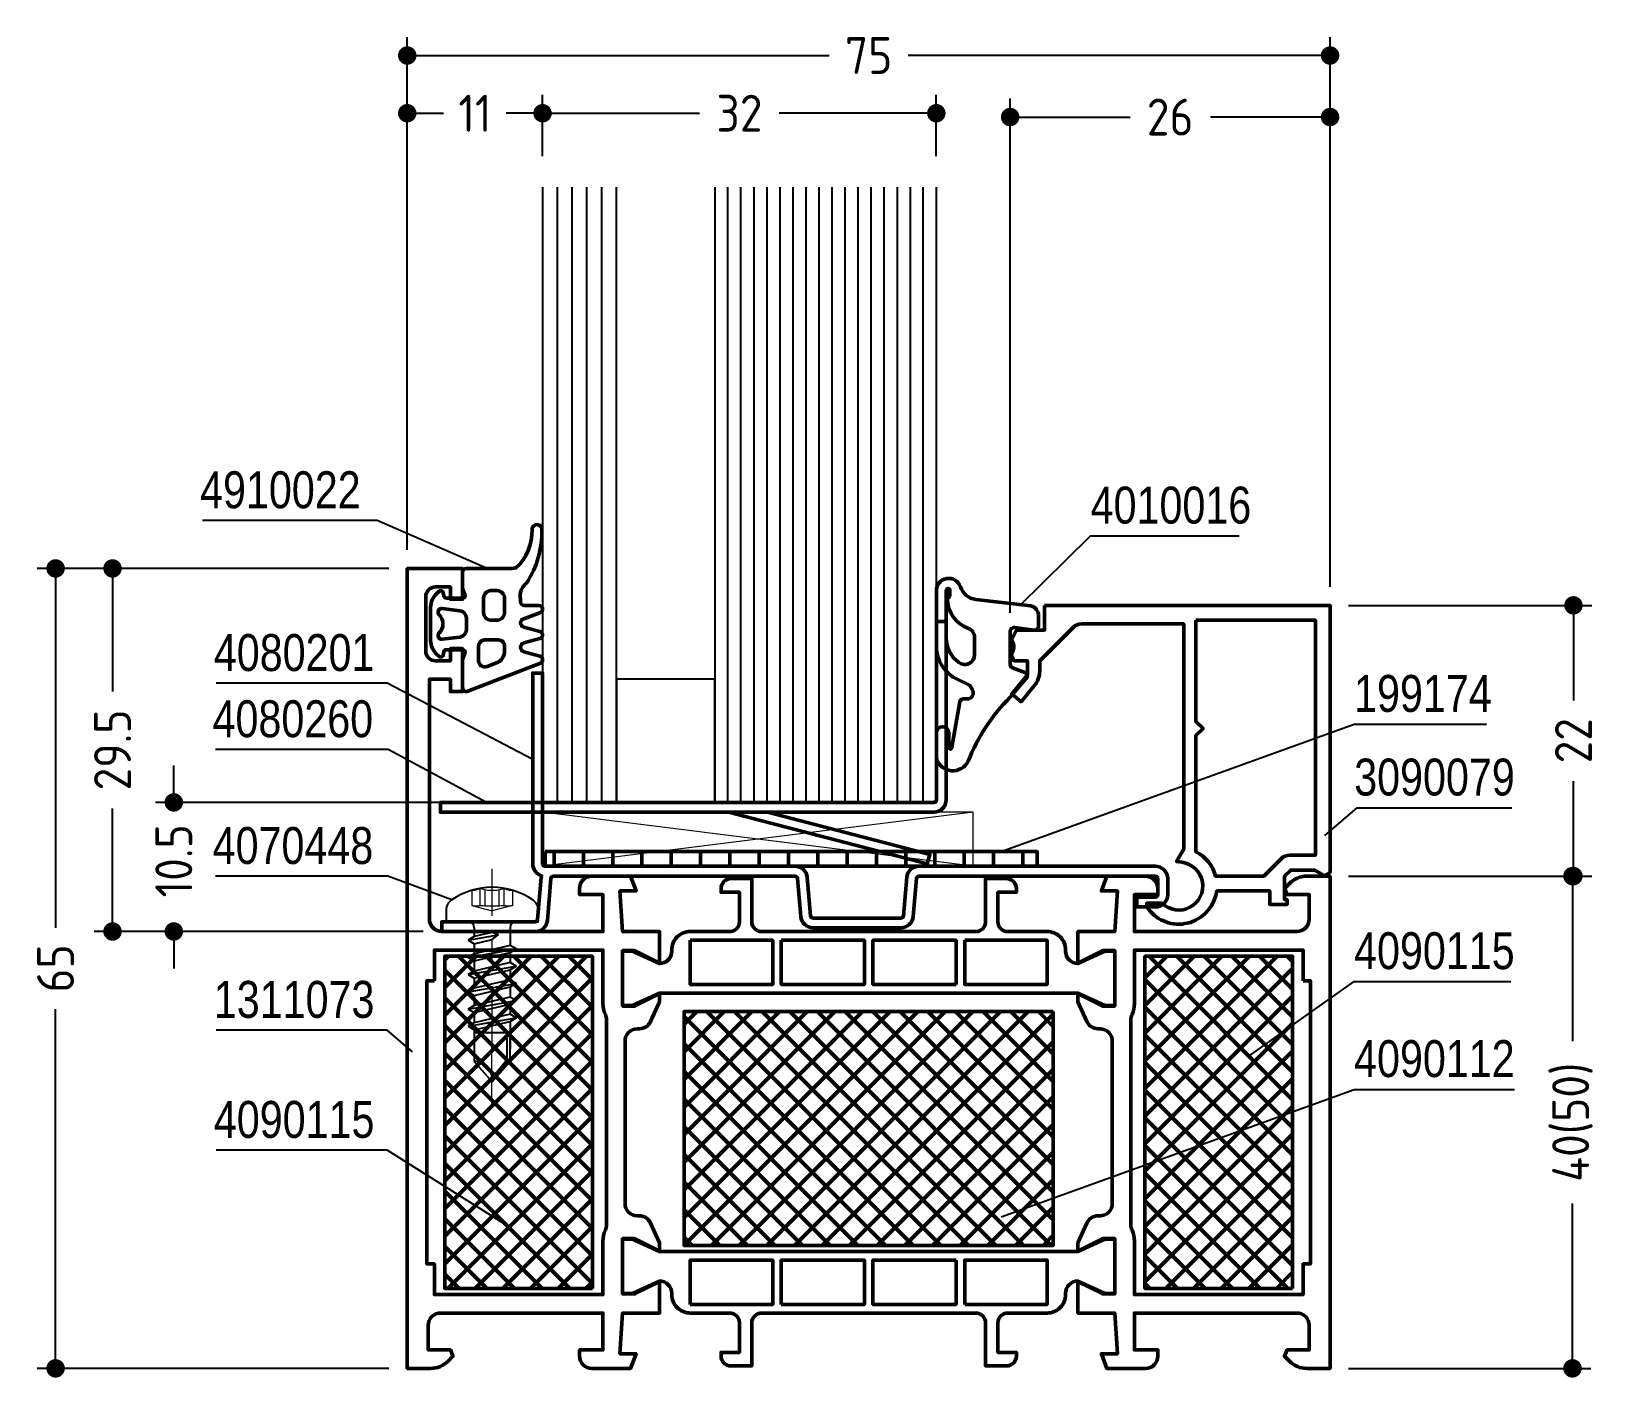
# Model space of a CAD drawing. Header units: millimetres. Extents: x 33 to 160, y 95 to 204.
import ezdxf
from ezdxf.enums import TextEntityAlignment as Align

# ---------------------------------------------------------------- set-up
doc = ezdxf.new("R2010")
doc.units = ezdxf.units.MM
doc.linetypes.add('CENTER', pattern=[50.8, 31.75, -6.35, 6.35, -6.35])
doc.linetypes.add('HIDDEN', pattern=[9.525, 6.35, -3.175])
for name, color, linetype, lineweight in [('AM_5', 3, 'Continuous', 25), ('AM_C', 50, 'Continuous', 50), ('AM_S', 80, 'Continuous', 50), ('Cent3', 70, 'CENTER', 18), ('CHide3', 70, 'HIDDEN', 18), ('Cont2', 2, 'Continuous', 25), ('Cont3', 70, 'Continuous', 18)]:
    doc.layers.add(name, color=color, linetype=linetype, lineweight=lineweight)
doc.styles.add('HBS_DIMTEXTSTYLE', font='isocp.shx')
doc.styles.add('SWISS', font='swiss.ttf')
doc.dimstyles.new('Konstruktionsschnitt 1-1$0', dxfattribs={"dimtxt": 3, "dimasz": 1.5, "dimexe": 1.5, "dimexo": 1.5, "dimgap": 1.5, "dimtad": 0, "dimdsep": 46, "dimtxsty": 'HBS_DIMTEXTSTYLE', "dimblk": 'PUNKT', "dimcen": 0, "dimclrd": 3, "dimclre": 3, "dimclrt": 2, "dimadec": 1, "dimazin": 2, "dimtfac": 0.7, "dimtofl": 0, "dimtmove": 0, "dimatfit": 3, "dimfxl": 0, "dimtolj": 1, "dimtzin": 0, "dimarcsym": 0})

# ---------------------------------------------------------------- blocks, each defined once
blk = doc.blocks.new('PUNKT')
at = {"color": 0, "linetype": 'Continuous'}
blk.add_line((-0.5, 0), (-1, 0), dxfattribs=at)
at = {"color": 0, "linetype": 'Continuous', "const_width": 0.5}
blk.add_lwpolyline([(-0.25, 0, 1), (0.25, 0, 1)], format="xyb", close=True, dxfattribs=at)
blk = doc.blocks.new('*D2')
at = {"layer": 'AM_5', "color": 3, "lineweight": -2, "transparency": 16777216}
for p, q in [((63.21, 162.19), (63.21, 199.18)), ((74.21, 194.18), (74.21, 199.18)), ((64.71, 197.68), (66.16, 197.68)), ((72.71, 197.68), (71.26, 197.68))]:
    blk.add_line(p, q, dxfattribs=at)
at = {"layer": 'AM_5', "color": 3, "lineweight": -2, "transparency": 16777216, "xscale": 1.5, "yscale": 1.5, "zscale": 1.5, "rotation": 180}
blk.add_blockref('PUNKT', (63.21, 197.68), dxfattribs=at)
at = {"layer": 'AM_5', "color": 3, "lineweight": -2, "transparency": 16777216, "xscale": 1.5, "yscale": 1.5, "zscale": 1.5}
blk.add_blockref('PUNKT', (74.21, 197.68), dxfattribs=at)
at = {"layer": 'AM_5', "color": 2, "transparency": 16777216, "insert": (68.71, 197.68), "char_height": 3, "attachment_point": 5, "style": 'HBS_DIMTEXTSTYLE'}
blk.add_mtext('\\A1;11', dxfattribs=at)
blk = doc.blocks.new('*D3')
at = {"layer": 'AM_5', "color": 3, "lineweight": -2, "transparency": 16777216}
for p, q in [((74.21, 194.18), (74.21, 199.18)), ((106.21, 194.18), (106.21, 199.18)), ((75.71, 197.68), (86.97, 197.68)), ((104.71, 197.68), (93.45, 197.68))]:
    blk.add_line(p, q, dxfattribs=at)
at = {"layer": 'AM_5', "color": 3, "lineweight": -2, "transparency": 16777216, "xscale": 1.5, "yscale": 1.5, "zscale": 1.5, "rotation": 180}
blk.add_blockref('PUNKT', (74.21, 197.68), dxfattribs=at)
at = {"layer": 'AM_5', "color": 3, "lineweight": -2, "transparency": 16777216, "xscale": 1.5, "yscale": 1.5, "zscale": 1.5}
blk.add_blockref('PUNKT', (106.21, 197.68), dxfattribs=at)
at = {"layer": 'AM_5', "color": 2, "transparency": 16777216, "insert": (90.21, 197.68), "char_height": 3, "attachment_point": 5, "style": 'HBS_DIMTEXTSTYLE'}
blk.add_mtext('\\A1;32', dxfattribs=at)
blk = doc.blocks.new('*D4')
at = {"layer": 'AM_5', "color": 3, "lineweight": -2, "transparency": 16777216}
for p, q in [((112.21, 157.09), (112.21, 198.87)), ((138.21, 159.19), (138.21, 198.87)), ((113.71, 197.37), (121.95, 197.37)), ((136.71, 197.37), (128.48, 197.37))]:
    blk.add_line(p, q, dxfattribs=at)
at = {"layer": 'AM_5', "color": 3, "lineweight": -2, "transparency": 16777216, "xscale": 1.5, "yscale": 1.5, "zscale": 1.5, "rotation": 180}
blk.add_blockref('PUNKT', (112.21, 197.37), dxfattribs=at)
at = {"layer": 'AM_5', "color": 3, "lineweight": -2, "transparency": 16777216, "xscale": 1.5, "yscale": 1.5, "zscale": 1.5}
blk.add_blockref('PUNKT', (138.21, 197.37), dxfattribs=at)
at = {"layer": 'AM_5', "color": 2, "transparency": 16777216, "insert": (125.21, 197.37), "char_height": 3, "attachment_point": 5, "style": 'HBS_DIMTEXTSTYLE'}
blk.add_mtext('\\A1;26', dxfattribs=at)
blk = doc.blocks.new('*D5')
at = {"layer": 'AM_5', "color": 3, "lineweight": -2, "transparency": 16777216}
for p, q in [((63.21, 162.19), (63.21, 203.87)), ((138.21, 159.19), (138.21, 203.87)), ((64.71, 202.37), (97.5, 202.37)), ((136.71, 202.37), (103.93, 202.37))]:
    blk.add_line(p, q, dxfattribs=at)
at = {"layer": 'AM_5', "color": 3, "lineweight": -2, "transparency": 16777216, "xscale": 1.5, "yscale": 1.5, "zscale": 1.5, "rotation": 180}
blk.add_blockref('PUNKT', (63.21, 202.37), dxfattribs=at)
at = {"layer": 'AM_5', "color": 3, "lineweight": -2, "transparency": 16777216, "xscale": 1.5, "yscale": 1.5, "zscale": 1.5}
blk.add_blockref('PUNKT', (138.21, 202.37), dxfattribs=at)
at = {"layer": 'AM_5', "color": 2, "transparency": 16777216, "insert": (100.71, 202.37), "char_height": 3, "attachment_point": 5, "style": 'HBS_DIMTEXTSTYLE'}
blk.add_mtext('\\A1;75', dxfattribs=at)
blk = doc.blocks.new('*D6')
at = {"layer": 'AM_5', "color": 3, "lineweight": -2, "transparency": 16777216}
for p, q in [((61.71, 160.69), (33.13, 160.69)), ((34.63, 159.19), (34.63, 131.49)), ((34.63, 97.19), (34.63, 124.88)), ((61.71, 95.69), (33.13, 95.69))]:
    blk.add_line(p, q, dxfattribs=at)
at = {"layer": 'AM_5', "color": 3, "lineweight": -2, "transparency": 16777216, "xscale": 1.5, "yscale": 1.5, "zscale": 1.5}
for p, rotation in [((34.63, 160.69), 90), ((34.63, 95.69), 270)]:
    blk.add_blockref('PUNKT', p, dxfattribs=dict(at, rotation=rotation))
at = {"layer": 'AM_5', "color": 2, "transparency": 16777216, "insert": (34.63, 128.19), "char_height": 3, "attachment_point": 5, "rotation": 90, "style": 'HBS_DIMTEXTSTYLE'}
blk.add_mtext('\\A1;65', dxfattribs=at)
blk = doc.blocks.new('*D7')
at = {"layer": 'AM_5', "color": 3, "lineweight": -2, "transparency": 16777216}
for p, q in [((45.92, 160.69), (37.76, 160.69)), ((39.26, 159.19), (39.26, 150.69)), ((39.26, 132.69), (39.26, 141.18)), ((64.51, 131.19), (37.76, 131.19))]:
    blk.add_line(p, q, dxfattribs=at)
at = {"layer": 'AM_5', "color": 3, "lineweight": -2, "transparency": 16777216, "xscale": 1.5, "yscale": 1.5, "zscale": 1.5}
for p, rotation in [((39.26, 160.69), 90), ((39.26, 131.19), 270)]:
    blk.add_blockref('PUNKT', p, dxfattribs=dict(at, rotation=rotation))
at = {"layer": 'AM_5', "color": 2, "transparency": 16777216, "insert": (39.26, 145.94), "char_height": 3, "attachment_point": 5, "rotation": 90, "style": 'HBS_DIMTEXTSTYLE'}
blk.add_mtext('\\A1;29.5', dxfattribs=at)
blk = doc.blocks.new('*D8')
at = {"layer": 'AM_5', "color": 3, "lineweight": -2, "transparency": 16777216}
for p, q in [((44.24, 143.18), (44.24, 144.68)), ((72.71, 141.68), (42.74, 141.68)), ((64.51, 131.19), (42.74, 131.19)), ((44.24, 129.69), (44.24, 128.19))]:
    blk.add_line(p, q, dxfattribs=at)
at = {"layer": 'AM_5', "color": 3, "lineweight": -2, "transparency": 16777216, "xscale": 1.5, "yscale": 1.5, "zscale": 1.5}
for p, rotation in [((44.24, 141.68), 270), ((44.24, 131.19), 90)]:
    blk.add_blockref('PUNKT', p, dxfattribs=dict(at, rotation=rotation))
at = {"layer": 'AM_5', "color": 2, "transparency": 16777216, "insert": (44.24, 136.93), "char_height": 3, "attachment_point": 5, "rotation": 90, "style": 'HBS_DIMTEXTSTYLE'}
blk.add_mtext('\\A1;10.5', dxfattribs=at)
blk = doc.blocks.new('*D9')
at = {"layer": 'AM_5', "color": 3, "lineweight": -2, "transparency": 16777216}
for p, q in [((139.71, 135.69), (159.41, 135.69)), ((157.91, 134.19), (157.91, 122.28)), ((157.91, 97.19), (157.91, 109.09)), ((139.71, 95.69), (159.41, 95.69))]:
    blk.add_line(p, q, dxfattribs=at)
at = {"layer": 'AM_5', "color": 3, "lineweight": -2, "transparency": 16777216, "xscale": 1.5, "yscale": 1.5, "zscale": 1.5}
for p, rotation in [((157.91, 135.69), 90), ((157.91, 95.69), 270)]:
    blk.add_blockref('PUNKT', p, dxfattribs=dict(at, rotation=rotation))
at = {"layer": 'AM_5', "color": 2, "transparency": 16777216, "insert": (157.91, 115.69), "char_height": 3, "attachment_point": 5, "rotation": 90, "style": 'HBS_DIMTEXTSTYLE'}
blk.add_mtext('\\A1;40(50)', dxfattribs=at)
blk = doc.blocks.new('*D10')
at = {"layer": 'AM_5', "color": 3, "lineweight": -2, "transparency": 16777216}
for p, q in [((139.71, 157.69), (159.49, 157.69)), ((157.99, 156.19), (157.99, 149.96)), ((157.99, 137.19), (157.99, 143.41)), ((139.71, 135.69), (159.49, 135.69))]:
    blk.add_line(p, q, dxfattribs=at)
at = {"layer": 'AM_5', "color": 3, "lineweight": -2, "transparency": 16777216, "xscale": 1.5, "yscale": 1.5, "zscale": 1.5}
for p, rotation in [((157.99, 157.69), 90), ((157.99, 135.69), 270)]:
    blk.add_blockref('PUNKT', p, dxfattribs=dict(at, rotation=rotation))
at = {"layer": 'AM_5', "color": 2, "transparency": 16777216, "insert": (157.99, 146.69), "char_height": 3, "attachment_point": 5, "rotation": 90, "style": 'HBS_DIMTEXTSTYLE'}
blk.add_mtext('\\A1;22', dxfattribs=at)
blk = doc.blocks.new('WS4070448')
for p, q in [((-1.45, -9), (-1.45, -11.36)), ((-1.45, -9), (1.45, -9)), ((1.45, -11.36), (1.45, -9)), ((-1.45, -11.36), (0, -13)), ((0, -13), (1.45, -11.36))]:
    blk.add_line(p, q)
blk.add_lwpolyline([(3.32, 1.75, 0.314856), (-3.32, 1.75, 0.244912), (-3.75, 0.93), (-3.75, 0), (3.75, 0), (3.75, 0.93, 0.244912), (3.32, 1.75, 0.138291)], format="xyb")
for points in [[(-1.95, -1.5), (-1.45, -1.79), (0, -1.44), (0.5, -1.07), (0, -0.87), (-1.45, -1.21)], [(-1.95, -2.9), (-1.45, -3.19), (1.45, -2.5), (1.95, -2.21), (1.45, -1.92), (-1.45, -2.61)], [(-1.95, -4.3), (-1.45, -4.59), (1.45, -3.9), (1.95, -3.61), (1.45, -3.32), (-1.45, -4.01)], [(-1.95, -5.7), (-1.45, -5.99), (1.45, -5.3), (1.95, -5.01), (1.45, -4.72), (-1.45, -5.41)], [(-1.95, -7.1), (-1.45, -7.39), (1.45, -6.7), (1.95, -6.41), (1.45, -6.12), (-1.45, -6.81)], [(-1.95, -8.5), (-1.45, -8.79), (1.45, -8.1), (1.95, -7.81), (1.45, -7.52), (-1.45, -8.21)]]:
    blk.add_lwpolyline(points, close=True)
for points in [[(-1.95, -1.5), (0.5, -1.07)], [(-1.45, -0.5), (-1.45, -1.21)], [(1.45, -0.5), (1.45, -1.92)], [(-1.95, -2.9), (1.95, -2.21)], [(-1.45, -1.79), (-1.45, -2.21)], [(-1.45, -1.79), (-1.45, -2.61)], [(-1.45, -1.79), (-1.45, -2.61)], [(1.45, -2.5), (1.45, -3.32)], [(-1.95, -4.3), (1.95, -3.61)], [(-1.45, -3.19), (-1.45, -4.01)], [(-1.95, -5.7), (1.95, -5.01)], [(-1.45, -4.59), (-1.45, -5.41)], [(1.45, -3.9), (1.45, -4.72)], [(-1.45, -5.99), (-1.45, -6.81)], [(1.45, -5.3), (1.45, -6.12)], [(-1.95, -7.1), (1.95, -6.41)], [(-1.45, -7.39), (-1.45, -8.21)], [(1.45, -6.7), (1.45, -7.52)], [(-1.95, -8.5), (1.95, -7.81)], [(-1.45, -8.79), (-1.45, -9)], [(1.45, -8.1), (1.45, -9)], [(1.2, -9), (1.2, -11.25), (0.03, -12.65)], [(1.45, -9.5), (1.45, -10.32)], [(-1.45, -10.19), (-1.45, -11.01)]]:
    blk.add_lwpolyline(points)
for centre, radius, start, end in [((-1.95, -0.5), 0.5, 0, 90), ((1.95, -0.5), 0.5, 90, 180), ((-1.46, -12.83), 1.47, 353.4244, 89.6688)]:
    blk.add_arc(centre, radius, start, end)
at = {"layer": 'Cent3', "ltscale": 0.3}
blk.add_line((-0.02, -14.76), (0, 4.3), dxfattribs=at)
at = {"layer": 'CHide3'}
for p, q in [((-0.97, 1.33), (-0.97, 2.72)), ((-0.56, 1.33), (-0.56, 2.61)), ((0.56, 1.33), (0.56, 2.61)), ((0.97, 1.33), (0.97, 2.72))]:
    blk.add_line(p, q, dxfattribs=at)
for points in [[(-1.65, 2.56), (-1.65, 1.33)], [(1.65, 2.56), (1.65, 1.33)], [(-1.65, 1.33), (0, 0.89)], [(1.65, 1.33), (0, 0.89)]]:
    blk.add_lwpolyline(points, dxfattribs=at)
for centre, radius, start, end in [((-1.59, 3.84), 1.28, 267.2848, 298.8872), ((0, 5.49), 2.94, 250.6988, 289.3012), ((1.59, 3.84), 1.28, 241.1128, 272.7152), ((-1.31, 2.49), 1.21, 253.6643, 286.3357), ((0, 11.41), 10.13, 264.4948, 275.5052), ((1.31, 2.49), 1.21, 253.6643, 286.3357)]:
    blk.add_arc(centre, radius, start, end, dxfattribs=at)
blk = doc.blocks.new('*U12', base_point=(74.21, 142.68))
for p, q in [((75.41, 142.68), (75.41, 192.68)), ((76.61, 142.68), (76.61, 192.68)), ((77.81, 142.68), (77.81, 192.68)), ((79.01, 142.68), (79.01, 192.68)), ((89.27, 142.68), (89.27, 192.68)), ((90.33, 142.68), (90.33, 192.68)), ((91.39, 142.68), (91.39, 192.68)), ((92.45, 142.68), (92.45, 192.68)), ((93.51, 142.68), (93.51, 192.68)), ((94.57, 142.68), (94.57, 192.68)), ((95.62, 142.68), (95.62, 192.68)), ((96.68, 142.68), (96.68, 192.68)), ((97.74, 142.68), (97.74, 192.68)), ((98.8, 142.68), (98.8, 192.68)), ((99.86, 142.68), (99.86, 192.68)), ((100.92, 142.68), (100.92, 192.68)), ((101.98, 142.68), (101.98, 192.68)), ((103.04, 142.68), (103.04, 192.68)), ((104.1, 142.68), (104.1, 192.68)), ((105.15, 142.68), (105.15, 192.68))]:
    blk.add_line(p, q)
for points in [[(74.21, 192.68), (74.21, 142.68), (80.21, 142.68), (80.21, 192.68)], [(88.21, 192.68), (88.21, 142.68), (106.21, 142.68), (106.21, 192.68)]]:
    blk.add_lwpolyline(points)
blk.add_lwpolyline([(80.21, 142.68), (88.21, 142.68), (88.21, 152.68), (80.21, 152.68)], close=True)
blk = doc.blocks.new('WI3090079')
for points in [[(-23.2, 22), (-23.2, 20), (-25.5, 20), (-25.9, 19.21, -0.339409), (-25.93, 17.99), (-25.7, 17.5), (-24.6, 17.5), (-24.6, 16.35), (-25.88, 14.82), (-25.12, 14.18), (-24.07, 15.43, 0.176327), (-23.6, 16.71), (-23.6, 17.5), (-20.89, 20.21, -0.198912), (-20.19, 20.5), (-11.9, 20.5), (-11.9, 2.2), (-12.48, 1.19), (-12.04, 1.13, -1.382111), (-13.66, -2.2), (-14.9, -2.2), (-14.9, -2.49, 0.652679), (-9.3, -1.57), (-9.2, -1.2), (-4.9, -1.2), (-4.9, -2.3), (-3.5, -2.3), (-3.5, -1.9), (-3.7, -1.9), (-3.7, 0), (-3.2, 0.5), (-1.25, 0.5), (-0.45, 0.04), (0, 0.3), (0, 22), (-23.2, 22)], [(-10.9, 20.8), (-10.9, 12.58), (-10.32, 12), (-10.9, 11.42), (-10.9, 1.97, -0.213458), (-9.31, 0), (-5.4, 0), (-3.99, 1.41, -0.198912), (-3.28, 1.7), (-1.2, 1.7), (-1.2, 20.8), (-10.9, 20.8)]]:
    blk.add_lwpolyline(points, format="xyb", close=True)
blk = doc.blocks.new('WI4010016')
for points in [[(1.19, 1.96, -0.346133), (1.8, 1.18), (1.8, 0.3, -0.449698), (1.46, 0), (-0.16, 0.2, 0.449698), (-0.5, -0.1), (-0.5, -2.79, 0.315299), (-0.3, -3.07), (0.7, -3.44, -0.548619), (0.81, -3.93), (-0.5, -5.46, 0.104737), (-3.91, -10.66, -0.684728), (-6.5, -10.42), (-6.5, -8.36, -1), (-5.5, -8.36), (-5.5, -9.42, 0.287601), (-5.34, -9.69, 0.156883), (-5.25, -9.53), (-4.59, -5.82, -0.041381), (-4.57, -5.74), (-4.52, -5.69, -0.200274), (-4.31, -5.6), (-4, -5.6, 0.57735), (-3.57, -4.85), (-3.72, -4.58, 0.149451), (-3.85, -4.46), (-5.14, -3.83, -0.069927), (-5.25, -3.76), (-5.51, -3.53, -0.212557), (-6.5, -1.3), (-6.5, 3.2, -0.852431), (-4.55, 3.51, 0.291336), (-3.3, 2.49), (1.19, 1.96)], [(-3.4, -2, -0.612992), (-4.67, -2.65, -0.239931), (-5.7, -0.63), (-5.7, 3.25, -1), (-5.4, 3.25), (-5.4, 2.88, -0.317837), (-5.6, 2.6), (-5.6, 2.51, 0.317975), (-3.93, 0.15, -0.317975), (-3.4, -0.6), (-3.4, -2)]]:
    blk.add_lwpolyline(points, format="xyb", close=True)
blk = doc.blocks.new('WI4080260')
blk.add_lwpolyline([(0.8, 0.2, -0.414214), (-0.2, -0.8), (-40.3, -0.8), (-40.3, 0), (-0.2, 0, 0.414214), (0, 0.2), (0, 14.7), (0.8, 14.7), (0.8, 0.2)], format="xyb", close=True)
blk.add_lwpolyline([(-13.72, -0.8), (-0.53, -4.23), (-0.74, -5), (-16.9, -0.8)])
blk = doc.blocks.new('WI1311073')
for points in [[(20.5, 29.8), (20.5, 30.5), (18.3, 29.5), (17.5, 29.5), (17.5, 33.9), (18.3, 33.9), (20.5, 32.9), (20.5, 35.5), (17.5, 35.5), (17.28, 38.8), (18.59, 38.8), (18.15, 40), (15, 40, 0.414214), (14, 39), (14, 38.5), (15.9, 38.5), (15.9, 35.5), (2.8, 35.5, -0.414214), (1.8, 36.5), (1.8, 56), (3.5, 56), (3.5, 55), (4.5, 55), (4.5, 58.5), (3.5, 58.5), (3.5, 57.5), (2.3, 57.5, -0.414214), (1.5, 58.3), (1.5, 62.7, -0.414214), (2.3, 63.5), (3.5, 63.5), (3.5, 62.5), (4.5, 62.5), (4.5, 65), (0, 65), (0, 0), (1.9, 0, 0.198912), (3.31, 0.59), (3.71, 0.99), (3.5, 1.5), (1.7, 1.5), (1.7, 3.5, -0.414214), (2.7, 4.5), (15.9, 4.5), (15.9, 1.5), (14, 1.5), (14, 1, 0.414214), (15, 0), (18.15, 0), (18.59, 1.2), (17.28, 1.2), (17.5, 4.5), (20.5, 4.5), (20.5, 7.1), (18.3, 6.1), (17.5, 6.1), (17.5, 10.5), (18.3, 10.5), (20.5, 9.5), (20.5, 10.2), (19.77, 11.81, 0.294108), (18.86, 12.4), (18.7, 12.4, -0.414214), (17.7, 13.4), (17.7, 26.6, -0.414214), (18.7, 27.6), (18.86, 27.6, 0.294108), (19.77, 28.19), (20.5, 29.8)], [(54.5, 32.9), (54.5, 32.95), (56.5, 33.95), (57.5, 33.95), (57.5, 29.45), (56.5, 29.45), (54.5, 30.45), (54.5, 30.5), (20.5, 30.5), (20.5, 30.45), (18.5, 29.45), (17.5, 29.45), (17.5, 33.95), (18.5, 33.95), (20.5, 32.95), (20.5, 32.9, 0.414214), (21.5, 33.9), (21.5, 34, -0.414214), (23, 35.5), (26.2, 35.5, 0.414214), (27, 36.3), (27, 38.7), (25.5, 38.7), (25.5, 39, -0.414214), (26.3, 39.8), (28, 39.8), (28, 36.3, 0.414214), (28.8, 35.5), (46.2, 35.5, 0.414214), (47, 36.3), (47, 39.8), (48.7, 39.8, -0.414214), (49.5, 39), (49.5, 38.7), (48, 38.7), (48, 36.3, 0.414214), (48.8, 35.5), (52, 35.5, -0.414214), (53.5, 34), (53.5, 33.9, 0.414214), (54.5, 32.9)], [(54.5, 10.2), (55.23, 11.81, -0.294108), (56.14, 12.4), (56.3, 12.4, 0.414214), (57.3, 13.4), (57.3, 26.6, 0.414214), (56.3, 27.6), (56.14, 27.6, -0.294108), (55.23, 28.19), (54.5, 29.8), (54.5, 30.5), (56.7, 29.5), (57.5, 29.5), (57.5, 33.9), (56.7, 33.9), (54.5, 32.9), (54.5, 35.5), (57.5, 35.5), (57.72, 38.8), (56.41, 38.8), (56.85, 40), (60, 40, -0.414214), (61, 39), (61, 38.5), (59.1, 38.5), (59.1, 35.5), (72.3, 35.5, 0.414214), (73.3, 36.5), (73.3, 38.5), (71.5, 38.5), (71.29, 39.01), (71.69, 39.41, -0.198912), (73.1, 40), (75, 40), (75, 0), (73.1, 0, -0.198912), (71.69, 0.59), (71.29, 0.99), (71.5, 1.5), (73.3, 1.5), (73.3, 3.5, 0.414214), (72.3, 4.5), (59.1, 4.5), (59.1, 1.5), (61, 1.5), (61, 1, -0.414214), (60, 0), (56.85, 0), (56.41, 1.2), (57.72, 1.2), (57.5, 4.5), (54.5, 4.5), (54.5, 7.1), (56.7, 6.1), (57.5, 6.1), (57.5, 10.5), (56.7, 10.5), (54.5, 9.5), (54.5, 10.2)], [(2.2, 31.5), (1.6, 31.5), (1.6, 8.5), (2.2, 8.5), (2.2, 6), (15.9, 6), (15.9, 10.35, -0.112281), (16.1, 11.24, 0.112281), (16.2, 11.67), (16.2, 28.33, 0.112281), (16.1, 28.76, -0.112281), (15.9, 29.65), (15.9, 34), (2.2, 34), (2.2, 31.5)], [(72.8, 31.5), (73.4, 31.5), (73.4, 8.5), (72.8, 8.5), (72.8, 6), (59.1, 6), (59.1, 10.35, 0.112281), (58.9, 11.24, -0.112281), (58.8, 11.67), (58.8, 28.33, -0.112281), (58.9, 28.76, 0.112281), (59.1, 29.65), (59.1, 34), (72.8, 34), (72.8, 31.5)], [(54.5, 7.1), (54.5, 7.05), (56.5, 6.05), (57.5, 6.05), (57.5, 10.55), (56.5, 10.55), (54.5, 9.55), (54.5, 9.5), (20.5, 9.5), (20.5, 9.55), (18.5, 10.55), (17.5, 10.55), (17.5, 6.05), (18.5, 6.05), (20.5, 7.05), (20.5, 7.1, -0.414214), (21.5, 6.1), (21.5, 6, 0.414214), (23, 4.5), (26.2, 4.5, -0.414214), (27, 3.7), (27, 1.3), (25.5, 1.3), (25.5, 1, 0.414214), (26.3, 0.2), (28, 0.2), (28, 3.7, -0.414214), (28.8, 4.5), (46.2, 4.5, -0.414214), (47, 3.7), (47, 0.2), (48.7, 0.2, 0.414214), (49.5, 1), (49.5, 1.3), (48, 1.3), (48, 3.7, -0.414214), (48.8, 4.5), (52, 4.5, 0.414214), (53.5, 6), (53.5, 6.1, -0.414214), (54.5, 7.1)]]:
    blk.add_lwpolyline(points, format="xyb", close=True)
for points in [[(23, 34.8), (29.7, 34.8), (29.7, 31.2), (23, 31.2), (23, 34.8)], [(30.4, 34.8), (37.15, 34.8), (37.15, 31.2), (30.4, 31.2), (30.4, 34.8)], [(44.6, 31.2), (37.85, 31.2), (37.85, 34.8), (44.6, 34.8), (44.6, 31.2)], [(45.3, 34.8), (52, 34.8), (52, 31.2), (45.3, 31.2), (45.3, 34.8)], [(23, 5.2), (29.7, 5.2), (29.7, 8.8), (23, 8.8), (23, 5.2)], [(30.4, 5.2), (37.15, 5.2), (37.15, 8.8), (30.4, 8.8), (30.4, 5.2)], [(44.6, 8.8), (37.85, 8.8), (37.85, 5.2), (44.6, 5.2), (44.6, 8.8)], [(45.3, 5.2), (52, 5.2), (52, 8.8), (45.3, 8.8), (45.3, 5.2)]]:
    blk.add_lwpolyline(points, close=True)
blk = doc.blocks.new('WI4910022')
blk.add_line((0.3, 0), (0.3, 0))
blk.add_lwpolyline([(0, -7.38), (0, -9.7, 0.537715), (0.42, -9.98), (6.32, -7.68, 0.71283), (6.28, -7.11), (4.98, -6.76, -0.767327), (4.98, -6.04), (6.28, -5.69, 0.767327), (6.28, -5.11), (4.96, -4.76, -0.767327), (4.96, -4.08), (6.28, -3.59, 0.876976), (6.2, -3), (5, -3, -0.414214), (4.7, -2.7), (4.7, -2.48, -0.288751), (5.2, -1.18, 0.150709), (6.44, 3.17, 1.016945), (5.64, 3.15, -0.221064), (4.33, 0.05, -0.039181), (3.7, 0), (0.3, 0, 0.414214), (0, -0.3), (0, -1.62), (0.19, -2.13, -0.520567), (0, -2.4), (-1.33, -2.4, -0.36397), (-1.53, -2.23), (-1.58, -1.97, 0.594937), (-1.91, -1.85), (-2.12, -2.05, 0.208), (-2.6, -3.15), (-2.6, -5.85, 0.208), (-2.12, -6.95), (-1.91, -7.15, 0.594937), (-1.58, -7.03), (-1.53, -6.77, -0.36397), (-1.33, -6.6), (0, -6.6, -0.520567), (0.19, -6.87), (0, -7.38)], format="xyb")
for points in [[(2.3, -4.2, -0.414214), (1.7, -3.6), (1.7, -2.4, -0.414214), (2.3, -1.8), (2.8, -1.8, -0.414214), (3.4, -2.4), (3.4, -3.6, -0.414214), (2.8, -4.2)], [(0.3, -4.98, -0.378866), (-0.23, -5.57), (-1.66, -5.75, -0.717695), (-1.91, -5.24, 0.421053), (-1.91, -3.76, -0.717695), (-1.66, -3.25), (-0.23, -3.43, -0.378866), (0.3, -4.02), (0.3, -4.98)], [(1.98, -7.97, -0.527791), (1.3, -7.51), (1.3, -6.3, -0.414214), (1.8, -5.8), (2.9, -5.8, -0.414214), (3.4, -6.3), (3.4, -6.73, -0.30908), (2.76, -7.67)]]:
    blk.add_lwpolyline(points, format="xyb", close=True)
blk = doc.blocks.new('WI4080201')
blk.add_lwpolyline([(-49, 1, 0.414214), (-48.8, 0.8), (-28.48, 0.8, -0.388879), (-27.49, -0.11), (-27.22, -3.22, 0.388879), (-27.02, -3.4), (-19.88, -3.4, 0.388879), (-19.68, -3.22), (-19.41, -0.11, -0.388879), (-18.42, 0.8), (0.8, 0.8, -0.414214), (1.8, -0.2), (1.8, -1.5, -0.414214), (0.8, -2.5), (-0.7, -2.5), (-0.7, -1.7), (0.8, -1.7, 0.414214), (1, -1.5), (1, -0.2, 0.414214), (0.8, 0), (-18.42, 0, 0.388879), (-18.62, -0.18), (-18.89, -3.29, -0.388879), (-19.88, -4.2), (-27.02, -4.2, -0.388879), (-28.01, -3.29), (-28.28, -0.18, 0.388879), (-28.48, 0), (-48.12, 0, 0.388879), (-48.32, -0.18), (-48.61, -3.59, -0.388879), (-49.61, -4.5), (-57.2, -4.5), (-57.2, -3.7), (-49.61, -3.7, 0.388879), (-49.41, -3.52), (-49.11, -0.11, -0.039327), (-49.09, 0.04, -0.331311), (-49.8, 1), (-49.8, 16.5), (-49, 16.5), (-49, 1)], format="xyb", close=True)
blk = doc.blocks.new('WI199174')
h = blk.add_hatch()
h.set_pattern_fill('ANSI31', color=256, scale=0.75, angle=45)
h.set_pattern_definition([(90, (-184.413, -136.4852), (-2.38125, 4e-16), [])])
h.paths.add_polyline_path([(40, 1.2), (0, 1.2), (0, 0), (40, 0)])
blk.add_lwpolyline([(0, 1.2), (0, 0), (40, 0), (40, 1.2)], close=True)
blk = doc.blocks.new('WI4090115')
h = blk.add_hatch()
h.set_pattern_fill('ANSI37', color=256, scale=0.5, style=0)
h.set_pattern_definition([(45, (-6, 0.5), (-1.12253, 1.12253), []), (135, (-6, 0.5), (-1.12253, -1.12253), [])])
h.paths.add_polyline_path([(6, 27.5), (-6, 27.5), (-6, 0.5), (6, 0.5)])
blk.add_lwpolyline([(6, 0.5), (6, 27.5), (-6, 27.5), (-6, 0.5), (6, 0.5)], close=True)
blk = doc.blocks.new('WI4090112')
h = blk.add_hatch()
h.set_pattern_fill('ANSI37', color=256, scale=0.5)
h.set_pattern_definition([(45, (-15, 0.5), (-1.12253, 1.12253), []), (135, (-15, 0.5), (-1.12253, -1.12253), [])])
h.paths.add_polyline_path([(15, 0.5), (15, 19.5), (-15, 19.5), (-15, 0.5)])
blk.add_lwpolyline([(15, 19.5), (-15, 19.5), (-15, 0.5), (15, 0.5), (15, 19.5)], close=True)

msp = doc.modelspace()

# ---------------------------------------------------------------- linework, layer by layer
at = {"layer": 'AM_5', "color": 3}
for points in [[(69.714, 160.685), (60.758, 164.584), (46.572, 164.584)], [(112.975, 157.644), (118.728, 163.335), (130.816, 163.335)], [(73.413, 145.163), (61.567, 151.355), (47.693, 151.355)], [(111.49, 137.685), (140.16, 148.036), (150.913, 148.036)], [(69.653, 141.685), (61.651, 145.976), (47.628, 145.976)], [(137.776, 138.99), (140.403, 141.238), (152.989, 141.238)], [(66.843, 133.766), (61.626, 135.676), (47.628, 135.676)], [(131.519, 120.999), (140.16, 127.131), (152.909, 127.131)], [(63.646, 121.4), (61.567, 123.173), (47.693, 123.173)], [(111.49, 108.011), (140.16, 118.362), (153.194, 118.362)], [(71.453, 107.228), (61.567, 113.42), (47.693, 113.42)]]:
    msp.add_lwpolyline(points, dxfattribs=at)
at = {"layer": 'Cont3'}
for p, q in [((109.215, 140.885), (74.213, 136.485)), ((109.215, 136.485), (74.213, 140.885))]:
    msp.add_line(p, q, dxfattribs=at)
msp.add_lwpolyline([(74.213, 136.485), (109.215, 136.485), (109.215, 140.885), (74.213, 140.885)], close=True, dxfattribs=at)

# ---------------------------------------------------------------- block references
at = {"layer": 'AM_C'}
for name, p in [('WI4910022', (67.713, 160.685)), ('WI4010016', (112.713, 155.685)), ('WI4080260', (106.213, 141.685)), ('WI4080201', (123.213, 135.685)), ('WI199174', (74.413, 136.485)), ('WI4090115', (72.263, 101.685)), ('WI4090115', (129.163, 101.685)), ('WI4090112', (100.713, 105.185))]:
    msp.add_blockref(name, p, dxfattribs=at)
at = {"layer": 'AM_S'}
for name, p in [('WI1311073', (63.213, 95.685)), ('WI3090079', (138.213, 135.685))]:
    msp.add_blockref(name, p, dxfattribs=at)
at = {"layer": 'Cont2'}
for name, p in [('*U12', (74.213, 141.685)), ('WS4070448', (70.113, 131.985))]:
    msp.add_blockref(name, p, dxfattribs=at)

# ---------------------------------------------------------------- texts
at = {"layer": 'AM_5', "color": 2, "style": 'SWISS', "width": 0.8}
for s, p in [('4910022', (59.426, 165.584)), ('4080201', (60.544, 152.355)), ('4080260', (60.438, 146.976)), ('4070448', (60.448, 136.676)), ('1311073', (60.544, 124.173)), ('4090115', (60.544, 114.42))]:
    msp.add_text(s, height=3, dxfattribs=at).set_placement(p, align=Align.RIGHT)
for s, p in [('4010016', (118.752, 164.335)), ('199174', (140.16, 149.036)), ('3090079', (140.17, 142.238)), ('4090115', (140.16, 128.131)), ('4090112', (140.16, 119.362))]:
    msp.add_text(s, height=3, dxfattribs=at).set_placement(p)

# ---------------------------------------------------------------- dimensions: what is measured, and where the dimension line sits
at = {"layer": 'AM_5'}
for base, p1, p2, angle, picture, middle in [((138.213, 202.366), (63.213, 160.685), (138.213, 157.685), 0, '*D5', (100.713, 202.366)), ((39.263, 131.185), (47.421, 160.685), (66.013, 131.185), 90, '*D7', (39.263, 145.935)), ((157.989, 157.685), (138.213, 135.685), (138.213, 157.685), 90, '*D10', (157.989, 146.685))]:
    dim = msp.add_linear_dim(base=base, p1=p1, p2=p2, angle=angle, dimstyle='Konstruktionsschnitt 1-1$0', override={"dimscale": 1}, dxfattribs=at)
    dim.commit()
    dim.dimension.update_dxf_attribs({"geometry": picture, "text_midpoint": middle})
for base, p1, p2, angle, picture, middle in [((74.213, 197.685), (63.213, 160.685), (74.213, 192.685), 0, '*D2', (68.713, 197.685)), ((34.628, 160.685), (63.213, 95.685), (63.213, 160.685), 90, '*D6', (34.628, 128.185)), ((44.239, 131.185), (74.213, 141.685), (66.013, 131.185), 90, '*D8', (44.239, 136.935))]:
    dim = msp.add_linear_dim(base=base, p1=p1, p2=p2, angle=angle, dimstyle='Konstruktionsschnitt 1-1$0', override={"dimscale": 1}, dxfattribs=at)
    dim.commit()
    dim.dimension.update_dxf_attribs({"geometry": picture, "text_midpoint": middle, "dimtype": 160})
for base, p1, p2, picture, middle in [((106.213, 197.685), (74.213, 192.685), (106.213, 192.685), '*D3', (90.213, 197.685)), ((112.213, 197.366), (138.213, 157.685), (112.213, 155.585), '*D4', (125.213, 197.366))]:
    dim = msp.add_linear_dim(base=base, p1=p1, p2=p2, dimstyle='Konstruktionsschnitt 1-1$0', override={"dimscale": 1}, dxfattribs=at)
    dim.commit()
    dim.dimension.update_dxf_attribs({"geometry": picture, "text_midpoint": middle})
dim = msp.add_linear_dim(base=(157.909, 135.685), p1=(138.213, 95.685), p2=(138.213, 135.685), angle=90, text='<>(50)', dimstyle='Konstruktionsschnitt 1-1$0', override={"dimscale": 1}, dxfattribs=at)
dim.commit()
dim.dimension.update_dxf_attribs({"geometry": '*D9', "text_midpoint": (157.909, 115.685)})

doc.saveas('drawing.dxf')
